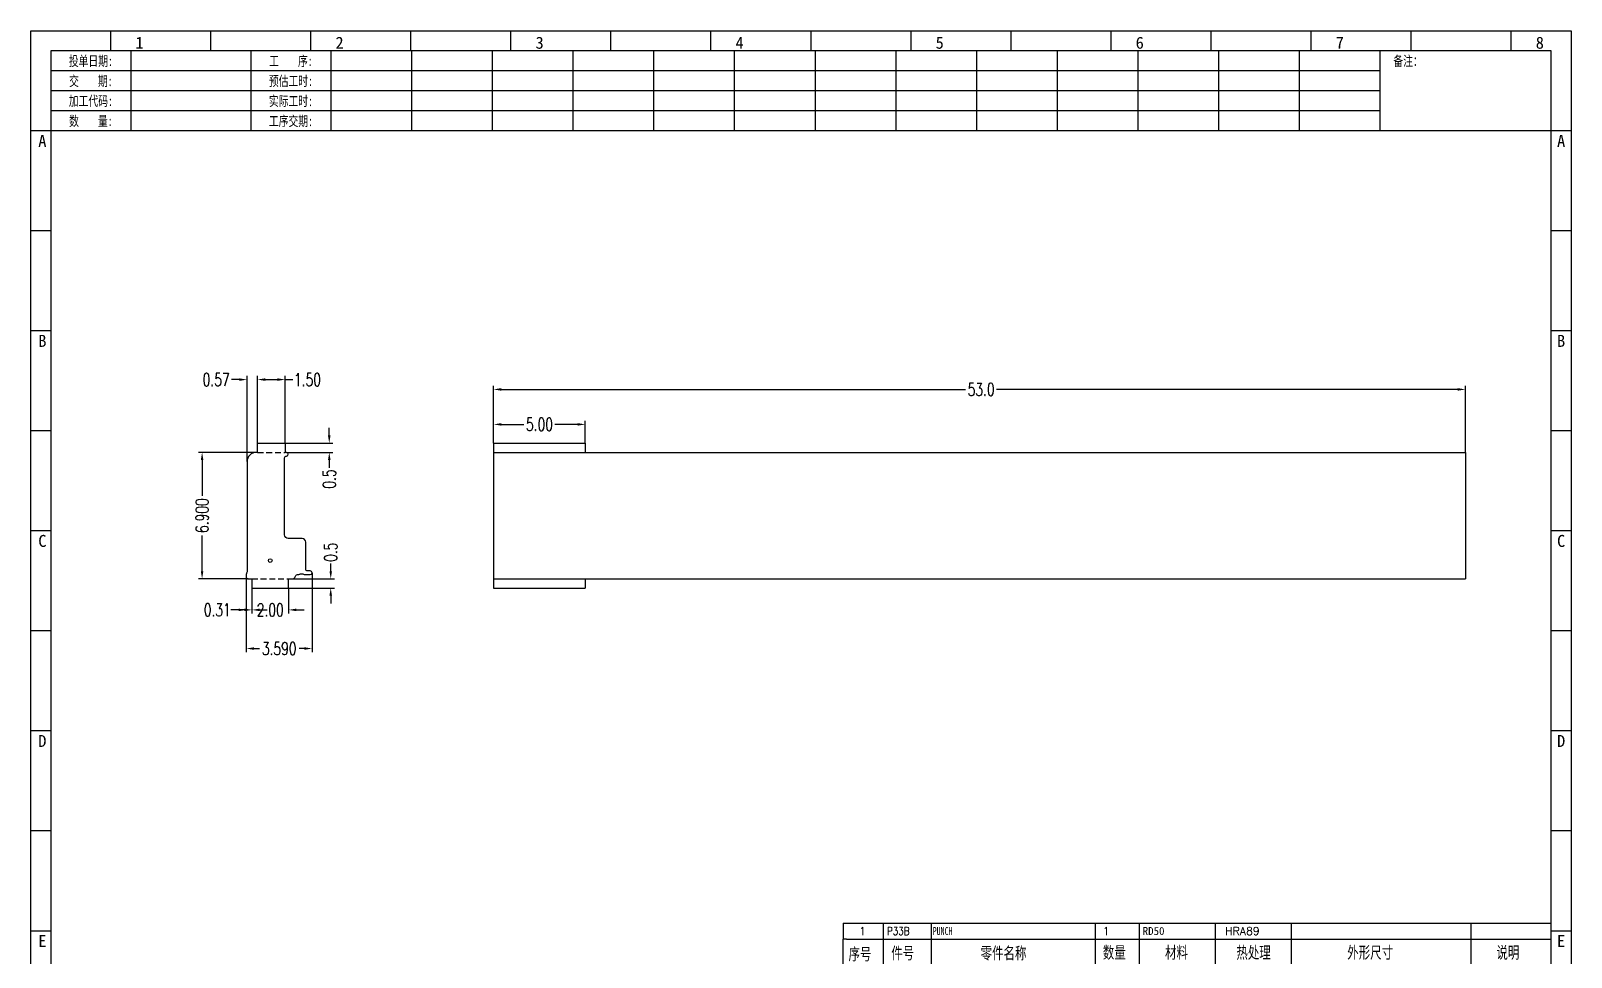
# Model space of a CAD drawing. Header units: millimetres. Extents: x -2852 to 5627, y -2271 to 1849.
# Drawn here: x -1216.6 to -1132.6, y 60 to 110.5 of the extents above; entities that cross this region are included whole.
import ezdxf
from ezdxf.enums import TextEntityAlignment as Align

# ---------------------------------------------------------------- set-up
doc = ezdxf.new("R2010")
doc.units = ezdxf.units.MM
doc.header["$PDSIZE"] = 3
doc.linetypes.add('DASHED2', pattern=[9.525, 6.35, -3.175])
for name, color, linetype in [('1', 7, 'Continuous'), ('11', 4, 'DASHED2'), ('41', 1, 'Continuous'), ('PUNCH', 1, 'Continuous')]:
    doc.layers.add(name, color=color, linetype=linetype)
doc.styles.add('CH', font='仿宋_GB2312_0.ttf')
doc.styles.add('jet02', font='simplex.shx', dxfattribs={"width": 0.7})
doc.styles.add('SIMPLEX', font='SIMPLEX')
doc.styles.get("Standard").update_dxf_attribs({"font": '仿宋_GB2312_0.ttf', "width": 0.7})
doc.styles.add('TEXTSTYLE_1', font='TRIUMB.TTF')
doc.styles.add('TEXTSTYLE_2', font='TRIUM.TTF')
doc.styles.add('tk', font='', dxfattribs={"width": 0.7})
doc.styles.add('tk 2', font='仿宋_GB2312_0.ttf', dxfattribs={"width": 0.65})
doc.styles.add('tk 4', font='simplex.shx', dxfattribs={"width": 0.65, "bigfont": 'bigfont.shx'})
doc.styles.get('tk').set_extended_font_data('NSimSun')
doc.dimstyles.new('jet02', dxfattribs={"dimtxt": 3.5, "dimasz": 2.1, "dimexe": 1, "dimexo": 0, "dimgap": 0.5, "dimtad": 0, "dimtoh": 1, "dimdec": 3, "dimzin": 9, "dimdsep": 46, "dimtxsty": 'jet02', "dimcen": 0, "dimclrt": 256, "dimazin": 2, "dimtfac": 1, "dimtdec": 3, "dimtofl": 0, "dimtmove": 0, "dimatfit": 1, "dimfxl": 0, "dimarcsym": 0})

# ---------------------------------------------------------------- blocks, each defined once
blk = doc.blocks.new('A3-N')
at = {"layer": '1', "color": 1}
for p, q in [((0, 0), (0, 296.73)), ((0, 296.73), (420, 296.73)), ((21.82, 291.27), (21.82, 296.73)), ((49.09, 291.27), (49.09, 296.73)), ((76.36, 291.27), (76.36, 296.73)), ((103.64, 291.27), (103.64, 296.73)), ((103.64, 291.27), (103.64, 296.73)), ((103.64, 291.27), (103.64, 296.73)), ((130.91, 291.27), (130.91, 296.73)), ((158.18, 291.27), (158.18, 296.73)), ((185.45, 291.27), (185.45, 296.73)), ((212.73, 291.27), (212.73, 296.73)), ((240, 291.27), (240, 296.73)), ((267.27, 291.27), (267.27, 296.73)), ((294.55, 291.27), (294.55, 296.73)), ((321.82, 291.27), (321.82, 296.73)), ((349.09, 291.27), (349.09, 296.73)), ((376.36, 291.27), (376.36, 296.73)), ((403.64, 291.27), (403.64, 296.73)), ((420, 296.73), (420, 1)), ((5.45, 269.45), (0, 269.45)), ((420, 269.45), (414.55, 269.45)), ((5.45, 242.18), (0, 242.18)), ((420, 242.18), (414.55, 242.18)), ((5.45, 214.91), (0, 214.91)), ((420, 214.91), (414.55, 214.91)), ((5.45, 187.64), (0, 187.64)), ((420, 187.64), (414.55, 187.64)), ((5.45, 160.36), (0, 160.36)), ((420, 160.36), (414.55, 160.36)), ((5.45, 133.09), (0, 133.09)), ((420, 133.09), (414.55, 133.09)), ((5.45, 105.82), (0, 105.82)), ((420, 105.82), (414.55, 105.82)), ((5.45, 78.55), (0, 78.55)), ((420, 78.55), (414.55, 78.55)), ((5.45, 51.27), (0, 51.27)), ((420, 51.27), (414.55, 51.27)), ((222.45, 49.09), (221.45, 49.09)), ((221.45, 49.09), (221.45, 40.36)), ((222.45, 49.09), (414.55, 49.09)), ((232.36, 49.09), (232.36, 40.36)), ((245.45, 49.09), (245.45, 40.36)), ((290.18, 49.09), (290.18, 40.36)), ((302.18, 49.09), (302.18, 40.36)), ((322.91, 49.09), (322.91, 40.36)), ((343.64, 49.09), (343.64, 40.36)), ((392.73, 40.36), (392.73, 49.09)), ((258.55, 40.36), (258.55, 5.44)), ((266.45, 40.36), (266.45, 5.44)), ((276.78, 40.36), (276.78, 5.45)), ((291.18, 40.36), (291.18, 5.45)), ((301.51, 40.37), (301.51, 5.46)), ((308.01, 40.36), (308.01, 5.45)), ((354.09, 40.36), (354.09, 5.45)), ((308.01, 32.39), (258.55, 32.39)), ((308.01, 28.54), (258.55, 28.54)), ((414.55, 27.27), (308.01, 27.27)), ((5.45, 24), (0, 24)), ((308.01, 24.69), (258.55, 24.69)), ((420, 24), (414.55, 24)), ((308.01, 16.99), (258.55, 16.99)), ((354.09, 19.63), (308.01, 19.63)), ((308.01, 13.14), (258.55, 13.14)), ((414.55, 16.36), (354.09, 16.36)), ((374.55, 16.36), (374.55, 5.45)), ((384.55, 16.36), (384.55, 5.45)), ((394.55, 16.36), (394.55, 5.45)), ((404.55, 16.36), (404.55, 5.45)), ((308.01, 9.29), (258.55, 9.29)), ((308.01, 11.99), (354.09, 11.99)), ((372.51, 12.49), (362.69, 11.5)), ((362.69, 11.5), (362.69, 8.23)), ((372.51, 12.49), (372.51, 7.25)), ((414.55, 12), (374.55, 12)), ((21.82, 0), (21.82, 5.45)), ((49.09, 0), (49.09, 5.45)), ((76.36, 0), (76.36, 5.45)), ((103.64, 0), (103.64, 5.45)), ((130.91, 0), (130.91, 5.45)), ((158.18, 0), (158.18, 5.45)), ((185.45, 0), (185.45, 5.45)), ((212.73, 0), (212.73, 5.45)), ((240, 0), (240, 5.45)), ((267.27, 0), (267.27, 5.45)), ((294.55, 0), (294.55, 5.45)), ((321.82, 0), (321.82, 5.45)), ((349.09, 0), (349.09, 5.45)), ((372.51, 7.25), (362.69, 8.23)), ((376.36, 0), (376.36, 5.45)), ((403.64, 0), (403.64, 5.45)), ((1, 0), (0, 0)), ((420, 0), (1, 0)), ((420, 0), (420, 1))]:
    blk.add_line(p, q, dxfattribs=at)
at = {"layer": '1'}
for p, q in [((414.55, 278.18), (414.55, 284.73)), ((221.45, 40.36), (221.45, 5.45)), ((221.45, 40.36), (414.55, 40.36)), ((221.45, 40.36), (414.55, 40.36)), ((254.41, 40.36), (254.41, 5.45)), ((283.28, 40.36), (283.28, 5.45)), ((308.01, 36.24), (258.55, 36.24)), ((222.08, 28.67), (254.12, 28.67)), ((308.01, 20.84), (254.41, 20.84))]:
    blk.add_line(p, q, dxfattribs=at)
at = {"layer": '1', "color": 1, "ltscale": 0.05}
for p, q in [((278.93, 34.04), (279.79, 32.56)), ((278.93, 34.04), (280.65, 34.04)), ((281.68, 35.84), (279.79, 32.56)), ((303.66, 34.05), (304.52, 32.56)), ((303.66, 34.05), (305.38, 34.05)), ((306.41, 35.84), (304.52, 32.56)), ((278.93, 30.19), (279.79, 28.71)), ((278.93, 30.19), (280.65, 30.19)), ((281.68, 31.99), (279.79, 28.71)), ((303.66, 30.2), (305.38, 30.2)), ((303.66, 30.2), (304.52, 28.71)), ((306.41, 31.99), (304.52, 28.71)), ((278.93, 26.34), (279.79, 24.86)), ((278.93, 26.34), (280.65, 26.34)), ((281.68, 28.14), (279.79, 24.86)), ((303.66, 26.35), (304.52, 24.86)), ((303.66, 26.35), (305.38, 26.35)), ((306.41, 28.14), (304.52, 24.86)), ((278.93, 22.49), (280.65, 22.49)), ((278.93, 22.49), (279.79, 21.01)), ((281.68, 24.29), (279.79, 21.01)), ((303.66, 22.5), (305.38, 22.5)), ((303.66, 22.5), (304.52, 21.01)), ((306.41, 24.29), (304.52, 21.01)), ((278.93, 18.66), (279.79, 17.17)), ((278.93, 18.66), (280.65, 18.66)), ((281.68, 20.45), (279.79, 17.17)), ((303.66, 18.66), (304.52, 17.18)), ((303.66, 18.66), (305.38, 18.66)), ((306.41, 20.46), (304.52, 17.18)), ((278.93, 14.81), (280.65, 14.81)), ((278.93, 14.81), (279.79, 13.32)), ((281.68, 16.6), (279.79, 13.32)), ((281.68, 12.75), (279.79, 9.47)), ((303.66, 14.81), (305.38, 14.81)), ((303.66, 14.81), (304.52, 13.33)), ((306.41, 16.61), (304.52, 13.33)), ((306.41, 12.76), (304.52, 9.48)), ((278.93, 10.96), (279.79, 9.47)), ((278.93, 10.96), (280.65, 10.96)), ((281.68, 8.9), (279.79, 5.62)), ((303.66, 10.96), (304.52, 9.48)), ((303.66, 10.96), (305.38, 10.96)), ((306.41, 8.91), (304.52, 5.63)), ((278.93, 7.11), (279.79, 5.62)), ((278.93, 7.11), (280.65, 7.11)), ((303.66, 7.11), (305.38, 7.11)), ((303.66, 7.11), (304.52, 5.63))]:
    blk.add_line(p, q, dxfattribs=at)
at = {"layer": '1', "color": 1, "ltscale": 0.1}
for p, q in [((358.01, 13.02), (358.01, 6.71)), ((354.86, 9.87), (361.17, 9.87)), ((362.03, 9.87), (373.54, 9.87))]:
    blk.add_line(p, q, dxfattribs=at)
at = {"layer": '1'}
blk.add_lwpolyline([(221.45, 5.45), (414.55, 5.45), (414.55, 291.27), (5.45, 291.27), (5.45, 5.45), (414.55, 5.45)], dxfattribs=at)
at = {"layer": '1', "color": 7, "linetype": 'Continuous', "const_width": 0.123}
blk.add_lwpolyline([(223.11, 34.74), (252.6, 34.76)], dxfattribs=at)
at = {"layer": '1', "color": 1}
for radius in [2.62, 1.64]:
    blk.add_circle((358.01, 9.87), radius, dxfattribs=at)
at = {"layer": '41'}
for p, q in [((27.27, 291.27), (27.27, 269.45)), ((60, 291.27), (60, 269.45)), ((81.82, 291.27), (81.82, 269.45)), ((103.82, 291.27), (103.82, 269.45)), ((125.82, 291.27), (125.82, 269.45)), ((147.82, 291.27), (147.82, 269.45)), ((169.82, 291.27), (169.82, 269.45)), ((191.82, 291.27), (191.82, 269.45)), ((213.82, 291.27), (213.82, 269.45)), ((235.82, 291.27), (235.82, 269.45)), ((257.82, 291.27), (257.82, 269.45)), ((279.82, 291.27), (279.82, 269.45)), ((301.82, 291.27), (301.82, 269.45)), ((323.82, 291.27), (323.82, 269.45)), ((345.82, 291.27), (345.82, 269.45)), ((367.82, 291.27), (367.82, 269.45)), ((367.82, 285.82), (5.45, 285.82)), ((367.82, 280.36), (5.45, 280.36)), ((367.82, 274.91), (5.45, 274.91)), ((414.55, 269.45), (5.45, 269.45))]:
    blk.add_line(p, q, dxfattribs=at)
at = {"layer": '1', "color": 1}
for s, p in [('1', (29.64, 295.11)), ('2', (84.18, 295.11)), ('3', (138.73, 295.11)), ('4', (193.27, 295.11)), ('5', (247.82, 295.11)), ('6', (302.36, 295.11)), ('7', (356.91, 295.11)), ('8', (411.45, 295.11)), ('1', (30.53, 4.11)), ('2', (85.08, 4.11)), ('3', (139.62, 4.11)), ('4', (194.17, 4.11)), ('5', (248.72, 4.11)), ('6', (303.26, 4.11)), ('7', (357.81, 4.11)), ('8', (412.35, 4.11))]:
    blk.add_text(s, height=3.27, dxfattribs=at).set_placement(p, align=Align.TOP_CENTER)
at = {"layer": '1', "style": 'tk', "width": 0.7}
for s, p in [('投单日期:', (16.36, 288.55)), ('工    序:', (70.91, 288.55)), ('备注：', (375.51, 288.55)), ('交    期:', (16.36, 283.09)), ('预估工时:', (70.91, 283.09)), ('加工代码:', (16.36, 277.64)), ('实际工时:', (70.91, 277.64)), ('数    量:', (16.36, 272.18)), ('工序交期:', (70.91, 272.18))]:
    blk.add_text(s, height=2.727, dxfattribs=at).set_placement(p, align=Align.MIDDLE)
at = {"layer": '1', "color": 1}
for s, p in [('A', (2.04, 268.36)), ('B', (2.04, 213.82)), ('C', (2.04, 159.27)), ('D', (2.04, 104.73)), ('E', (2.04, 50.18))]:
    blk.add_text(s, height=3.27, dxfattribs=at).set_placement(p, align=Align.TOP_LEFT)
for s, p in [('A', (418.37, 268.36)), ('B', (418.37, 213.82)), ('C', (418.37, 159.27)), ('D', (418.37, 104.73)), ('E', (418.37, 50.18))]:
    blk.add_text(s, height=3.27, dxfattribs=at).set_placement(p, align=Align.TOP_RIGHT)
at = {"layer": '1', "color": 1, "style": 'tk 2', "width": 0.7}
for s, height, p in [('序号', 3.273, (222.96, 43.34)), ('件号', 3.273, (234.62, 43.61)), ('零件名称', 3.273, (258.97, 43.61)), ('数量', 3.273, (292.3, 43.78)), ('材料', 3.273, (309.27, 43.78)), ('热处理', 3.273, (328.71, 43.78)), ('外形尺寸', 3.273, (358.94, 43.78)), ('说明', 3.273, (399.61, 43.78)), ('料号：', 2.182, (309.77, 37.46)), ('名称：', 3.273, (355.52, 35.79)), ('图号：', 3.273, (355.52, 22.7)), ('比 例', 2.182, (376.69, 13.18)), ('页 码', 2.182, (386.85, 13.18)), ('版 次', 2.182, (396.31, 13.18)), ('单位', 2.182, (407.35, 13.18))]:
    blk.add_text(s, height=height, dxfattribs=at).set_placement(p)
at = {"layer": '1', "color": 7, "linetype": 'Continuous', "style": 'TEXTSTYLE_1'}
blk.add_text('Amphenol JET', height=2.7, dxfattribs=at).set_placement((223.96, 35.61))
at = {"layer": '1', "color": 7, "linetype": 'Continuous'}
for s, height, style, width, p in [('A Division of Amphenol Corporation', 1.5, 'TEXTSTYLE_2', 0.7, (224.64, 32.29)), ('HangZhou Amphenol JET Interconnect Technology co.,ltd ', 1.2, 'TEXTSTYLE_2', 0.6, (222.47, 29.36)), ('THESE DRAWINGS AND SPECIFICATIONS', 1.5, 'tk 4', 0.6, (224.73, 23.52)), ('ARE THE PROPERTY OF', 1.5, 'tk 4', 0.6, (230.45, 21.35)), ('AND SHALL NOT BE REPRODUCED OR', 1.5, 'tk 4', 0.6, (225.95, 17.17)), ('AMPHENOL CORPORATION', 1.5, 'tk 4', 0.6, (230.04, 19.27)), ('THE MANUFACTURE OR SALE OF APPARATUS', 1.5, 'tk 4', 0.6, (223.5, 12.92)), ('COPIED OR USED AS THE BASIS FOR', 1.5, 'tk 4', 0.6, (225.54, 15.02)), ('WITHOUT THE WRITTEN PERMISSION OF', 1.5, 'tk 4', 0.6, (224.73, 10.67)), ('AMPHENOL CORPORATION.', 1.5, 'tk 4', 0.6, (229.63, 8.4))]:
    blk.add_text(s, height=height, dxfattribs=dict(at, style=style, width=width)).set_placement(p)
at = {"layer": '1', "color": 1, "style": 'tk 2', "width": 0.7}
for s, p in [('X.', (259.64, 34.37)), ('%%P0.2', (267.9, 34.37)), ('X.', (284.37, 34.37)), ('%%P1%%D', (293.12, 34.37)), ('.X', (259.64, 30.28)), ('%%P0.1', (267.9, 30.52)), ('.X', (284.37, 30.28)), ('%%P0.5%%D', (293.12, 30.52)), ('.XX', (259.64, 26.71)), ('%%P0.01', (267.9, 26.67)), ('.XX', (284.37, 26.71)), ('%%P0.1%%D', (293.12, 26.67)), ('.XXX', (259.64, 22.68)), ('%%P0.002', (267.9, 22.82)), ('.XXX', (284.37, 22.68)), ('%%P0.01%%D', (293.12, 22.82)), ('X.', (259.64, 18.97)), ('0/-0.2', (267.9, 18.97)), ('X.', (284.37, 18.97)), ('+0.2/0', (293.12, 18.97)), ('.X', (259.64, 14.88)), ('0/-0.1', (267.9, 15.12)), ('.X', (284.37, 14.88)), ('+0.1/0', (293.12, 15.12)), ('.XX', (259.64, 11.31)), ('0/-0.01', (267.9, 11.27)), ('0/-0.002', (267.9, 7.42)), ('.XX', (284.37, 11.31)), ('+0.01/0', (293.12, 11.27)), ('+0.002/0', (293.12, 7.42)), ('.XXX', (259.64, 7.28)), ('.XXX', (284.37, 7.28))]:
    blk.add_text(s, height=2, dxfattribs=at).set_placement(p, align=Align.MIDDLE_LEFT)
at = {"layer": '1', "color": 1, "ltscale": 0.05, "style": 'tk 2', "width": 0.5}
for s, p in [('6.3', (279.01, 34.26)), ('6.3', (303.74, 34.27)), ('3.2', (279.01, 30.41)), ('3.2', (303.74, 30.42)), ('0.8', (279.01, 26.56)), ('0.8', (303.74, 26.57)), ('0.2', (279.01, 22.71)), ('0.2', (303.74, 22.72)), ('6.3', (279.01, 18.87)), ('6.3', (303.74, 18.88)), ('3.2', (279.01, 15.02)), ('0.8', (279.01, 11.17)), ('3.2', (303.74, 15.03)), ('0.8', (303.74, 11.18)), ('0.2', (279.01, 7.32)), ('0.2', (303.74, 7.33))]:
    blk.add_text(s, height=1.6, dxfattribs=at).set_placement(p)
at = {"layer": '1', "style": 'tk 2', "width": 0.7}
for s, p in [('APPD:', (309.77, 24.21)), ('CHKD:', (309.77, 16.27)), ('DR:', (309.77, 8.35))]:
    blk.add_text(s, height=2.182, dxfattribs=at).set_placement(p)
at = {"layer": '1', "color": 7, "style": 'tk 2', "width": 0.7}
blk.add_text('MM', height=2.182, dxfattribs=at).set_placement((408.31, 7.75))
at = {"layer": '1', "color": 1, "ltscale": 0.05, "char_height": 1.5, "width": 6.3627, "attachment_point": 1, "style": 'tk 2'}
for s, insert in [('尺  寸', (260.31, 39.25)), ('公  差', (268.17, 39.25)), ('粗糙度', (277.98, 39.25)), ('尺  寸', (285.2, 39.25)), ('公  差', (293.18, 39.25)), ('粗糙度', (302.71, 39.26))]:
    blk.add_mtext(s, dxfattribs=dict(at, insert=insert))
at = {"layer": '1', "ltscale": 0.05, "char_height": 2, "width": 2.5195, "attachment_point": 1, "style": 'tk 2'}
for s, insert in [('一般公差', (255.39, 36.11)), ('单侧公差', (255.39, 19.71))]:
    blk.add_mtext(s, dxfattribs=dict(at, insert=insert))
at = {"layer": '1', "color": 1, "ltscale": 0.05, "char_height": 1.2, "width": 5.1396, "attachment_point": 1, "line_spacing_factor": 0.8, "style": 'tk 2'}
for s, insert in [('+0', (261.58, 20.13)), ('-0', (286.31, 19.33)), ('+0', (261.88, 16.09)), ('-0', (286.61, 15.29)), ('+0', (262.79, 12.45)), ('+0', (263.87, 8.44)), ('-0', (287.51, 11.65)), ('-0', (288.59, 7.64))]:
    blk.add_mtext(s, dxfattribs=dict(at, insert=insert))
at = {"layer": '1', "style": 'tk 2', "width": 0.7}
for tag, p in [('PATR-NO1', (309.84, 32.96)), ('TITLE', (365.74, 30.9)), ('PATR-NO2', (309.84, 27.81)), ('DWG-NO:', (366.54, 18.14))]:
    blk.add_attdef(tag, p, '', height=3.27, dxfattribs=at)
at = {"layer": '1', "color": 1, "style": 'tk 2', "width": 0.7}
for tag, p in [('DRAW', (314.55, 7.27)), ('DATE', (334.72, 7.32))]:
    blk.add_attdef(tag, p, '', height=3.49, dxfattribs=at)
at = {"layer": '1', "style": 'tk 2', "width": 0.7}
for tag, p in [('SCALE', (376.55, 8.73)), ('SHEET', (386.6, 8.72)), ('REV', (397.38, 8.73))]:
    blk.add_attdef(tag, text='', height=2.18, dxfattribs=at).set_placement(p, align=Align.MIDDLE_LEFT)
blk = doc.blocks.new('FB3')
at = {"layer": '1', "color": 1}
for p, q in [((0, 4.36), (193.09, 4.36)), ((0, 4.36), (0, 0)), ((10.91, 4.36), (10.91, 0)), ((24, 4.36), (24, 0)), ((68.73, 4.36), (68.73, 0)), ((80.73, 4.36), (80.73, 0)), ((101.45, 4.36), (101.45, 0)), ((122.18, 4.36), (122.18, 0)), ((171.27, 0), (171.27, 4.36))]:
    blk.add_line(p, q, dxfattribs=at)
at = {"layer": '1'}
for tag, style, p in [('ITEM', 'SIMPLEX', (4.36, 2.18)), ('PARTNO', 'SIMPLEX', (12, 2.18)), ('QTY', 'SIMPLEX', (74.18, 2.18)), ('MATL', 'CH', (81.72, 2.18)), ('FINISH', 'SIMPLEX', (104.17, 2.18)), ('SPEC', 'SIMPLEX', (130.91, 2.18)), ('REMARK', 'SIMPLEX', (174.06, 2.18))]:
    blk.add_attdef(tag, text='', height=2.18, dxfattribs=dict(at, style=style)).set_placement(p, align=Align.MIDDLE_LEFT)
at = {"layer": '1', "style": 'tk', "width": 0.7}
blk.add_attdef('DIE', text='', height=2.18, dxfattribs=at).set_placement((24.43, 2.18), align=Align.MIDDLE_LEFT)
blk = doc.blocks.new('*D1950')
at = {"layer": '41', "ltscale": 0.05}
for p, q in [((-289.121, -2364.949), (-292.271, -2364.949)), ((-292.071, -2365.369), (-292.071, -2367.319)), ((-292.071, -2371.429), (-292.071, -2369.479)), ((-289.561, -2371.849), (-292.271, -2371.849))]:
    blk.add_line(p, q, dxfattribs=at)
for points in [[(-292.141, -2365.369), (-292.001, -2365.369), (-292.071, -2364.949)], [(-292.141, -2371.429), (-292.001, -2371.429), (-292.071, -2371.849)]]:
    blk.add_solid(points, dxfattribs=at)
at = {"layer": 'Defpoints', "color": 0, "ltscale": 0.05}
for p in [(-289.121, -2364.949), (-292.071, -2371.849), (-289.561, -2371.849)]:
    blk.add_point(p, dxfattribs=at)
at = {"layer": '41', "ltscale": 0.05, "insert": (-292.071, -2368.399), "char_height": 0.7, "attachment_point": 5, "rotation": 90, "style": 'jet02'}
blk.add_mtext('6.900', dxfattribs=at)
blk = doc.blocks.new('*D1951')
at = {"layer": '41', "ltscale": 0.05}
for p, q in [((-289.661, -2371.749), (-289.661, -2375.847)), ((-286.071, -2371.519), (-286.071, -2375.847)), ((-289.241, -2375.647), (-288.946, -2375.647)), ((-286.491, -2375.647), (-286.786, -2375.647))]:
    blk.add_line(p, q, dxfattribs=at)
for points in [[(-289.241, -2375.577), (-289.241, -2375.717), (-289.661, -2375.647)], [(-286.491, -2375.577), (-286.491, -2375.717), (-286.071, -2375.647)]]:
    blk.add_solid(points, dxfattribs=at)
at = {"layer": 'Defpoints', "color": 0, "ltscale": 0.05}
for p in [(-289.661, -2371.749), (-286.071, -2371.519), (-286.071, -2375.647)]:
    blk.add_point(p, dxfattribs=at)
at = {"layer": '41', "ltscale": 0.05, "insert": (-287.866, -2375.647), "char_height": 0.7, "attachment_point": 5, "style": 'jet02'}
blk.add_mtext('3.590', dxfattribs=at)
blk = doc.blocks.new('*D1952')
at = {"layer": '41', "ltscale": 0.05}
for p, q in [((-290.041, -2360.981), (-290.461, -2360.981)), ((-289.621, -2365.449), (-289.621, -2360.781)), ((-289.046, -2364.449), (-289.046, -2360.781)), ((-288.626, -2360.981), (-288.206, -2360.981))]:
    blk.add_line(p, q, dxfattribs=at)
for points in [[(-290.041, -2360.911), (-290.041, -2361.051), (-289.621, -2360.981)], [(-288.626, -2360.911), (-288.626, -2361.051), (-289.046, -2360.981)]]:
    blk.add_solid(points, dxfattribs=at)
at = {"layer": 'Defpoints', "color": 0, "ltscale": 0.05}
for p in [(-289.621, -2360.981), (-289.046, -2364.449), (-289.621, -2365.449)]:
    blk.add_point(p, dxfattribs=at)
at = {"layer": '41', "ltscale": 0.05, "insert": (-291.307, -2360.981), "char_height": 0.7, "attachment_point": 5, "style": 'jet02'}
blk.add_mtext('0.57', dxfattribs=at)
blk = doc.blocks.new('*D1953')
at = {"layer": '41', "ltscale": 0.05}
for p, q in [((-289.046, -2364.449), (-289.046, -2360.781)), ((-288.626, -2360.981), (-287.966, -2360.981)), ((-287.546, -2364.449), (-287.546, -2360.781)), ((-287.546, -2360.981), (-287.126, -2360.981))]:
    blk.add_line(p, q, dxfattribs=at)
for points in [[(-288.626, -2360.911), (-288.626, -2361.051), (-289.046, -2360.981)], [(-287.966, -2360.911), (-287.966, -2361.051), (-287.546, -2360.981)]]:
    blk.add_solid(points, dxfattribs=at)
at = {"layer": 'Defpoints', "color": 0, "ltscale": 0.05}
for p in [(-287.546, -2360.981), (-289.046, -2364.449), (-287.546, -2364.449)]:
    blk.add_point(p, dxfattribs=at)
at = {"layer": '41', "ltscale": 0.05, "insert": (-286.326, -2360.981), "char_height": 0.7, "attachment_point": 5, "style": 'jet02'}
blk.add_mtext('1.50', dxfattribs=at)
blk = doc.blocks.new('*D1954')
at = {"layer": '41', "ltscale": 0.05}
for p, q in [((-285.137, -2364.029), (-285.137, -2363.609)), ((-287.546, -2364.449), (-284.937, -2364.449)), ((-287.471, -2364.949), (-284.937, -2364.949)), ((-285.137, -2365.369), (-285.137, -2365.789))]:
    blk.add_line(p, q, dxfattribs=at)
for points in [[(-285.207, -2364.029), (-285.067, -2364.029), (-285.137, -2364.449)], [(-285.207, -2365.369), (-285.067, -2365.369), (-285.137, -2364.949)]]:
    blk.add_solid(points, dxfattribs=at)
at = {"layer": 'Defpoints', "color": 0, "ltscale": 0.05}
for p in [(-287.546, -2364.449), (-287.471, -2364.949), (-285.137, -2364.949)]:
    blk.add_point(p, dxfattribs=at)
at = {"layer": '41', "ltscale": 0.05, "insert": (-285.137, -2366.402), "char_height": 0.7, "attachment_point": 5, "rotation": 90, "style": 'jet02'}
blk.add_mtext('0.5', dxfattribs=at)
blk = doc.blocks.new('*D1955')
at = {"layer": '41', "ltscale": 0.05}
for p, q in [((-285.056, -2371.429), (-285.056, -2371.009)), ((-287.148, -2371.849), (-284.856, -2371.849)), ((-287.354, -2372.349), (-284.856, -2372.349)), ((-285.056, -2372.769), (-285.056, -2373.189))]:
    blk.add_line(p, q, dxfattribs=at)
for points in [[(-285.126, -2371.429), (-284.986, -2371.429), (-285.056, -2371.849)], [(-285.126, -2372.769), (-284.986, -2372.769), (-285.056, -2372.349)]]:
    blk.add_solid(points, dxfattribs=at)
at = {"layer": 'Defpoints', "color": 0, "ltscale": 0.05}
for p in [(-287.148, -2371.849), (-285.056, -2371.849), (-287.354, -2372.349)]:
    blk.add_point(p, dxfattribs=at)
at = {"layer": '41', "ltscale": 0.05, "insert": (-285.056, -2370.395), "char_height": 0.7, "attachment_point": 5, "rotation": 90, "style": 'jet02'}
blk.add_mtext('0.5', dxfattribs=at)
blk = doc.blocks.new('*D1956')
at = {"layer": '41', "ltscale": 0.05}
for p, q in [((-289.661, -2371.749), (-289.661, -2373.739)), ((-289.354, -2372.349), (-289.354, -2373.739)), ((-290.081, -2373.539), (-290.501, -2373.539)), ((-288.934, -2373.539), (-288.514, -2373.539))]:
    blk.add_line(p, q, dxfattribs=at)
for points in [[(-290.081, -2373.469), (-290.081, -2373.609), (-289.661, -2373.539)], [(-288.934, -2373.469), (-288.934, -2373.609), (-289.354, -2373.539)]]:
    blk.add_solid(points, dxfattribs=at)
at = {"layer": 'Defpoints', "color": 0, "ltscale": 0.05}
for p in [(-289.661, -2371.749), (-289.354, -2372.349), (-289.661, -2373.539)]:
    blk.add_point(p, dxfattribs=at)
at = {"layer": '41', "ltscale": 0.05, "insert": (-291.242, -2373.539), "char_height": 0.7, "attachment_point": 5, "style": 'jet02'}
blk.add_mtext('0.31', dxfattribs=at)
blk = doc.blocks.new('*D1957')
at = {"layer": '41', "ltscale": 0.05}
for p, q in [((-289.354, -2372.349), (-289.354, -2373.739)), ((-287.354, -2372.349), (-287.354, -2373.739)), ((-289.774, -2373.539), (-290.194, -2373.539)), ((-286.934, -2373.539), (-286.514, -2373.539))]:
    blk.add_line(p, q, dxfattribs=at)
for points in [[(-289.774, -2373.469), (-289.774, -2373.609), (-289.354, -2373.539)], [(-286.934, -2373.469), (-286.934, -2373.609), (-287.354, -2373.539)]]:
    blk.add_solid(points, dxfattribs=at)
at = {"layer": 'Defpoints', "color": 0, "ltscale": 0.05}
for p in [(-289.354, -2372.349), (-287.354, -2372.349), (-287.354, -2373.539)]:
    blk.add_point(p, dxfattribs=at)
at = {"layer": '41', "ltscale": 0.05, "insert": (-288.354, -2373.539), "char_height": 0.7, "attachment_point": 5, "style": 'jet02'}
blk.add_mtext('2.00', dxfattribs=at)
blk = doc.blocks.new('*D1958')
at = {"layer": '41', "ltscale": 0.05}
for p, q in [((-276.175, -2364.449), (-276.175, -2363.224)), ((-275.755, -2363.424), (-274.522, -2363.424)), ((-271.595, -2363.424), (-272.828, -2363.424)), ((-271.175, -2364.449), (-271.175, -2363.224))]:
    blk.add_line(p, q, dxfattribs=at)
for points in [[(-275.755, -2363.354), (-275.755, -2363.494), (-276.175, -2363.424)], [(-271.595, -2363.354), (-271.595, -2363.494), (-271.175, -2363.424)]]:
    blk.add_solid(points, dxfattribs=at)
at = {"layer": 'Defpoints', "color": 0, "ltscale": 0.05}
for p in [(-276.175, -2363.424), (-276.175, -2364.449), (-271.175, -2364.449)]:
    blk.add_point(p, dxfattribs=at)
at = {"layer": '41', "ltscale": 0.05, "insert": (-273.675, -2363.424), "char_height": 0.7, "attachment_point": 5, "style": 'jet02'}
blk.add_mtext('5.00', dxfattribs=at)
blk = doc.blocks.new('*D1959')
at = {"layer": '41', "ltscale": 0.05}
for p, q in [((-276.175, -2364.449), (-276.175, -2361.317)), ((-275.755, -2361.517), (-250.438, -2361.517)), ((-223.595, -2361.517), (-248.744, -2361.517)), ((-223.175, -2364.949), (-223.175, -2361.317))]:
    blk.add_line(p, q, dxfattribs=at)
for points in [[(-275.755, -2361.447), (-275.755, -2361.587), (-276.175, -2361.517)], [(-223.595, -2361.447), (-223.595, -2361.587), (-223.175, -2361.517)]]:
    blk.add_solid(points, dxfattribs=at)
at = {"layer": 'Defpoints', "color": 0, "ltscale": 0.05}
for p in [(-223.175, -2361.517), (-276.175, -2364.449), (-223.175, -2364.949)]:
    blk.add_point(p, dxfattribs=at)
at = {"layer": '41', "ltscale": 0.05, "insert": (-249.591, -2361.517), "char_height": 0.7, "attachment_point": 5, "style": 'jet02'}
blk.add_mtext('53.0', dxfattribs=at)

msp = doc.modelspace()

# ---------------------------------------------------------------- linework, layer by layer
at = {"layer": '1', "ltscale": 0.05}
for p, q in [((-1204.2535, 87.4811), (-1204.2535, 87.9811)), ((-1204.2535, 87.9811), (-1202.7535, 87.9811)), ((-1202.7535, 87.9811), (-1202.7535, 87.4811)), ((-1191.3827, 87.9811), (-1186.3827, 87.9811)), ((-1191.3827, 87.9811), (-1191.3827, 80.0811)), ((-1191.3827, 87.4811), (-1138.3827, 87.4811)), ((-1186.3827, 87.9811), (-1186.3827, 87.4811)), ((-1138.3827, 87.4811), (-1138.3827, 80.5811)), ((-1204.562, 80.5811), (-1204.562, 80.0811)), ((-1204.562, 80.0811), (-1202.562, 80.0811)), ((-1202.562, 80.0811), (-1202.562, 80.5811)), ((-1191.3827, 80.5811), (-1138.3827, 80.5811)), ((-1191.3827, 80.0811), (-1186.3827, 80.0811)), ((-1186.3827, 80.5811), (-1186.3827, 80.0811))]:
    msp.add_line(p, q, dxfattribs=at)
for points in [[(-1204.2535, 87.4811), (-1204.3285, 87.4811, 0.4142136), (-1204.8285, 86.9811), (-1204.8285, 80.9667, -0.1443689), (-1204.8525, 80.8853, 0.1443689), (-1204.8685, 80.8311), (-1204.8685, 80.6811, 0.4142136), (-1204.7685, 80.5811), (-1204.562, 80.5811)], [(-1202.562, 80.5811), (-1202.3556, 80.5811, 0.2679492), (-1202.2257, 80.6561), (-1202.1651, 80.7611, -0.2679492), (-1202.0785, 80.8111), (-1202.0574, 80.8111, 0.0954146), (-1202.0016, 80.8218), (-1201.9553, 80.8403, -0.0954146), (-1201.8996, 80.8511), (-1201.8074, 80.8511, -0.0954146), (-1201.7516, 80.8403), (-1201.7053, 80.8218, 0.0954146), (-1201.6496, 80.8111), (-1201.3785, 80.8111, 1), (-1201.3785, 81.0111), (-1201.5285, 81.0111, -0.4142136), (-1201.6285, 81.1111), (-1201.6285, 82.5811, 0.4142136), (-1201.8285, 82.7811), (-1202.5785, 82.7811, -0.4142136), (-1202.7785, 82.9811), (-1202.7785, 87.1811, -0.4142136), (-1202.6785, 87.2811, 1), (-1202.6785, 87.4811), (-1202.7535, 87.4811)]]:
    msp.add_lwpolyline(points, format="xyb", dxfattribs=at)
at = {"layer": '11', "ltscale": 0.05}
for p, q in [((-1204.2535, 87.4811), (-1202.7535, 87.4811)), ((-1204.562, 80.5811), (-1202.562, 80.5811))]:
    msp.add_line(p, q, dxfattribs=at)
at = {"layer": 'PUNCH', "ltscale": 0.05}
msp.add_circle((-1203.562, 81.5811), 0.1, dxfattribs=at)

# ---------------------------------------------------------------- block references
at = {"layer": '1', "ltscale": 0.05, "xscale": 0.2000000000000455, "yscale": 0.2000000000000455, "zscale": 0.2000000000000455}
msp.add_blockref('A3-N', (-1216.6196, 51.1237), dxfattribs=at).add_auto_attribs({'DWG-NO:': 'CMY1000A-P33B', 'TITLE': '冲模镶件', 'REV': 'A', 'SHEET': '1 / 1', 'DRAW': 'tlr', 'DATE': '2019-01-16', 'PATR-NO1': 'XCede HDU2 3PR SHIELD A', 'PATR-NO2': '959-3EA4-A22', 'SCALE': '1 : 1'})
at = {"layer": '1', "ltscale": 0.05}
ref = msp.add_blockref('FB3', (-1172.3287, 60.9419), dxfattribs=dict(at, xscale=0.2000000000000455, yscale=0.2000000000000455, zscale=0.2000000000000455))
ref.add_attrib('PARTNO', 'P33B', dxfattribs={"height": 0.43636, "style": 'SIMPLEX', "width": 0.8}).set_placement((-1169.9287, 61.3783), align=Align.MIDDLE_LEFT)
ref.add_attrib('ITEM', '1', dxfattribs={"height": 0.4364, "style": 'SIMPLEX'}).set_placement((-1171.4559, 61.3783), align=Align.MIDDLE_LEFT)
ref.add_attrib('DIE', 'PUNCH', dxfattribs={"height": 0.43636, "style": 'tk', "width": 0.7}).set_placement((-1167.4426, 61.3783), align=Align.MIDDLE_LEFT)
ref.add_attrib('QTY', '1', dxfattribs={"height": 0.4364, "style": 'SIMPLEX'}).set_placement((-1158.1687, 61.3783), align=Align.MIDDLE_LEFT)
ref.add_attrib('MATL', 'RD50', dxfattribs={"height": 0.43636, "style": 'CH'}).set_placement((-1155.9855, 61.3783), align=Align.MIDDLE_LEFT)
ref.add_attrib('FINISH', 'HRA89', dxfattribs={"height": 0.43636, "style": 'SIMPLEX'}).set_placement((-1151.4941, 61.3783), align=Align.MIDDLE_LEFT)

# ---------------------------------------------------------------- dimensions: what is measured, and where the dimension line sits
at = {"layer": '41', "ltscale": 0.05}
for base, p1, p2, override, picture, middle, set_off in [((-1204.8284635075, 91.4483262701), (-1204.2534635075, 87.9810545548), (-1204.8284635075, 86.9810545548), {"dimscale": 0.2, "dimtoh": 0, "dimdec": 2, "dimzin": 1, "dimclrd": 256, "dimclre": 256, "dimazin": 0, "dimatfit": 3, "dimlwd": 65535, "dimlwe": 65535}, '*D1952', (-1206.5151301742, 91.4483262701), (-915.2077048823, 2452.4298167741)), ((-1202.7535, 91.4483), (-1204.2535, 87.9811), (-1202.7535, 87.9811), {"dimscale": 0.2, "dimtoh": 0, "dimdec": 2, "dimzin": 1, "dimclrd": 256, "dimclre": 256, "dimazin": 0, "dimatfit": 3, "dimlwd": 65535, "dimlwe": 65535}, '*D1953', (-1201.5335, 91.4483), (-915.2077, 2452.4298)), ((-1191.3827, 89.0062), (-1186.3827, 87.9811), (-1191.3827, 87.9811), {"dimscale": 0.2, "dimtoh": 0, "dimdec": 2, "dimzin": 1, "dimclrd": 256, "dimclre": 256, "dimazin": 0, "dimatfit": 3, "dimlwd": 65535, "dimlwe": 65535}, '*D1958', (-1188.8827, 89.0062), (-915.2077, 2452.4298)), ((-1204.8685, 78.8907), (-1204.562, 80.0811), (-1204.8685, 80.6811), {"dimscale": 0.2, "dimtoh": 0, "dimdec": 2, "dimzin": 1, "dimclrd": 256, "dimclre": 256, "dimazin": 0, "dimatfit": 3, "dimlwd": 65535, "dimlwe": 65535}, '*D1956', (-1206.4501, 78.8907), (-915.2077, 2452.4298)), ((-1201.2785, 76.7826), (-1204.8685, 80.6811), (-1201.2785, 80.9111), {"dimscale": 0.2, "dimtoh": 0, "dimzin": 1, "dimclrd": 256, "dimclre": 256, "dimadec": 3, "dimazin": 0, "dimatfit": 3, "dimlwd": 65535, "dimlwe": 65535}, '*D1951', (-1203.0735, 76.7826), (-915.2077, 2452.4298)), ((-1202.562, 78.8907), (-1204.562, 80.0811), (-1202.562, 80.0811), {"dimscale": 0.2, "dimtoh": 0, "dimdec": 2, "dimzin": 1, "dimclrd": 256, "dimclre": 256, "dimazin": 0, "dimatfit": 3, "dimlwd": 65535, "dimlwe": 65535}, '*D1957', (-1203.562, 78.8907), (-915.2077, 2452.4298))]:
    dim = msp.add_linear_dim(base=base, p1=p1, p2=p2, dimstyle='jet02', override=override, dxfattribs=at)
    dim.commit()
    dim.dimension.update_dxf_attribs({"geometry": picture, "text_midpoint": middle, "insert": set_off})
dim = msp.add_linear_dim(base=(-1138.3827, 90.9127), p1=(-1191.3827, 87.9811), p2=(-1138.3827, 87.4811), dimstyle='jet02', override={"dimscale": 0.2, "dimtoh": 0, "dimdec": 1, "dimzin": 1, "dimclrd": 256, "dimclre": 256, "dimadec": 1, "dimazin": 0, "dimatfit": 3, "dimlwd": 65535, "dimlwe": 65535}, dxfattribs=at)
dim.commit()
dim.dimension.update_dxf_attribs({"geometry": '*D1959', "text_midpoint": (-1164.7987, 90.9127), "dimtype": 128, "insert": (-915.2077, 2452.4298)})
for base, p1, p2, override, picture, middle in [((-1200.3447, 87.4811), (-1202.7535, 87.9811), (-1202.6785, 87.4811), {"dimscale": 0.2, "dimtoh": 0, "dimdec": 1, "dimzin": 1, "dimclrd": 256, "dimclre": 256, "dimadec": 1, "dimazin": 0, "dimatfit": 3, "dimlwd": 65535, "dimlwe": 65535}, '*D1954', (-1200.3447, 86.0277)), ((-1207.2783, 80.5811), (-1204.3285, 87.4811), (-1204.7685, 80.5811), {"dimscale": 0.2, "dimtoh": 0, "dimzin": 1, "dimclrd": 256, "dimclre": 256, "dimadec": 3, "dimazin": 0, "dimatfit": 3, "dimlwd": 65535, "dimlwe": 65535}, '*D1950', (-1207.2783, 84.0311)), ((-1200.2633, 80.5811), (-1202.562, 80.0811), (-1202.3556, 80.5811), {"dimscale": 0.2, "dimtoh": 0, "dimdec": 1, "dimzin": 1, "dimclrd": 256, "dimclre": 256, "dimadec": 1, "dimazin": 0, "dimatfit": 3, "dimlwd": 65535, "dimlwe": 65535}, '*D1955', (-1200.2633, 82.0344))]:
    dim = msp.add_linear_dim(base=base, p1=p1, p2=p2, angle=90, dimstyle='jet02', override=override, dxfattribs=at)
    dim.commit()
    dim.dimension.update_dxf_attribs({"geometry": picture, "text_midpoint": middle, "insert": (-915.2077, 2452.4298)})

doc.saveas('drawing.dxf')
